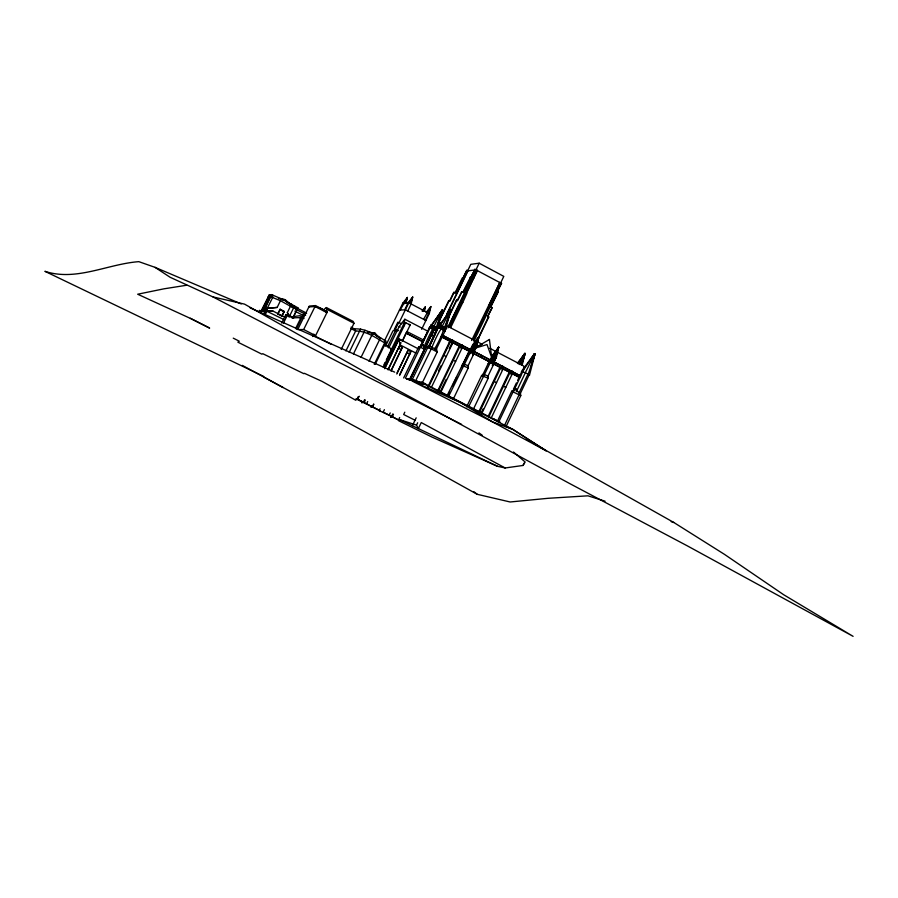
<?xml version="1.0" encoding="UTF-8"?>
<svg xmlns="http://www.w3.org/2000/svg" width="898" height="898" viewBox="0 0 898 898"><rect width="100%" height="100%" fill="white"/><g stroke="black" fill="none" stroke-linecap="round" stroke-linejoin="round"><path stroke-width="1.35" d="M453.198 399.273L468.262 367.877L468.116 365.711L473.302 354.89L473.325 350.456L471.787 350.4L468.408 353.06L447.238 395.322M473.235 409.533L488.198 378.215L488.041 376.049L493.204 365.239L492.822 360.805M434.441 327.669L433.307 330.172L433.33 327.849M423.609 347.459C424.092 347.436 436.574 316.871 435.294 330.161L429.367 327.815L419.748 347.683L431.141 325.009L421.151 346.471M431.77 347.818C443.444 318.195 450.145 322.191 434.475 349.221M497.514 421.072L511.725 391.214L516.114 388.935L516.631 391.068L519.269 392.426L519.235 394.469L504.418 425.641M428.436 346.774L437.64 327.748L440.997 328.724L441.131 325.368L440.997 328.724L444.993 331.126L435.788 350.186M432.982 325.648L429.379 327.826L442.355 310.001L432.645 328.78L432.78 325.48L432.645 328.78L435.339 326.659M433.307 330.172L433.408 327.849M436.08 349.591L436.215 347.481L434.767 348.626L428.728 346.19M440.413 393.088L461.819 348.57L462.032 345.045L458.642 347.313L437.854 390.54M481.508 414.135L502.656 369.83L502.858 366.328L499.445 368.55L478.926 411.531M491.408 417.637L511.894 374.646L512.096 371.143L508.672 373.355L488.22 416.29M281.422 298.843L271.522 294.611L264.012 310.876L263.024 310.551L271.522 294.611L272.801 295.33L272.622 297.519L265.55 311.741M523.489 370.01L523.826 366.103L489.736 348.267M284.127 311.628L280.097 309.238L277.819 314.087L281.882 316.163L284.127 311.628L280.097 309.238M441.333 325.525L437.64 327.748L451.043 309.709L445.004 328.466L451.077 309.788L444.993 331.126L445.936 328.275L444.993 331.126L445.318 327.613L444.993 331.126L444.128 331.126M387.42 347.088L395.232 331.025L395.401 329.252L392.864 331.036L385.624 345.91M440.076 325.054L440.469 322.505L432.69 332.137L424.642 349.412L420.399 347.212L418.58 347.144L403.651 377.979M403.494 326.591L404.852 319.239L428.335 331.474M281.882 316.163L284.15 311.314M399.453 310.079L405.38 309.788L425.91 320.507L425.192 320.519L428.593 313.514L429.311 313.481L430.86 306.555L426.258 312.291L429.311 313.481L421.656 329.285M424.395 310.966L425.315 306.858L422.284 310.641M406.087 303.165L407.378 297.451L402.832 303.142L384.344 341.105M407.737 311.011L411.149 303.973L412.721 297.036L408.119 302.794L404.695 309.821M491.038 362.77L494.495 355.619L496.471 356.843L492.463 365.194L496.471 356.843L498.693 347.257L492.598 355.058L488.602 363.409L489.174 363.87M473.302 354.89L472.595 354.856L476.614 346.471L478.87 336.873L472.752 344.697L468.734 353.071L469.373 353.565M528.372 375.128L529.472 375.207L535.051 353.913L534.534 353.644L521.412 371.491L525.33 372.76L516.384 391.584M522.108 365.306L525.106 353.453L517.405 363.129M476.512 345.281L478.87 336.873L473.235 344.709L469.373 353.161M496.302 355.619L498.693 347.257L493.137 355.103L488.602 363.409L489.242 363.903M438.101 325.895L442.635 310.169L442.108 309.933L430.187 327.804L431.141 325.009M521.48 365.25L525.195 353.531L523.792 355.922M531.257 365.845L535.051 353.913L528.204 374.208L525.319 372.692L534.737 353.722M492.43 363.51L495.864 356.349L498.693 347.257L493.855 354.486M473.078 351.926L478.87 336.873L474.065 344.147L478.87 336.873L472.584 353.15M405.526 303.198L407.378 297.451L400.126 310.046M410.835 302.851L412.721 297.036L408.803 302.749L399.262 322.36M423.822 311.438L425.315 306.858L422.24 311.37M428.593 313.514L430.86 306.555L423.575 319.284M437.887 324.593L442.635 310.169M521.356 364.711L525.106 353.453M429.266 346.808L439.448 324.885L429.289 346.819M396.804 374.039L408.018 350.265L410.801 351.702L399.599 375.465M434.531 335.235L435.115 333.585L432.679 332.327L409.567 379.349L410.274 379.427L432.679 332.327M268.558 296.924L269.288 294.87L272.79 295.33M388.262 369.673L399.509 345.887L402.304 347.324L391.068 371.11M451.043 309.709L443.702 330.138L443.59 326.569M442.546 310.102L435.294 330.161L435.204 326.659M262.968 311.516L270.781 295.565L269.288 294.87L260.285 312.627M477.377 340.286L478.87 336.873L470.552 353.61L474.548 345.225L476.614 346.471L474.885 345.977M498.693 347.257L491.083 362.803M441.255 312.616L442.579 310.18M449.146 313.548L451.077 309.788M533.603 356.349L534.445 353.644M384.389 409.668L383.177 412.16L398.993 420.185L398.678 420.758L431.803 436.989L497.413 466.275L505.159 467.97L523.029 465.456L524.129 463.121M489.163 363.466L493.137 355.103L494.484 355.63L492.598 355.058M488.467 417.693L509.559 373.422L512.096 371.143L508.672 373.355M513.443 389.182L516.417 382.93M517.618 380.426L521.783 371.671L522.771 371.738L513.824 390.54M498.446 422.576L513.286 391.382L516.114 388.935M519.01 392.942L527.957 374.129L529.472 375.207M520.178 393.829L529.09 375.027L528.103 374.96M505.989 426.752L520.773 395.636L520.425 393.313L519.269 392.426M469.227 353.094L473.235 344.709L474.548 345.225M466.634 406.816L481.575 375.589L483.113 374.174L488.265 363.398L490.039 361.995M468.453 407.086L489.837 363.488L493.215 360.828M495.965 356.82L492.542 363.982L496.471 356.843M479.162 412.934L500.309 368.618L502.858 366.328M481.272 412.732L483.09 408.949M471.618 340.488L499.849 282.421L488.871 305.679L490.431 306.24L486.155 315.153L485.043 314.558L489.32 305.657L490.431 306.24M473.313 339.523L485.313 314.558L486.424 315.142L473.875 341.262M489.702 305.735L495.763 293.13M496.976 290.615L503.8 276.382L479.184 263.204L470.788 264.326L467.645 270.837L466.702 270.332L462.818 278.38L462.246 278.066L455.039 292.961L453.782 292.299L449.539 301.066L448.776 300.662L439.65 319.52M489.982 306.263L497.234 291.154L495.921 290.582L497.032 291.176L500.949 283.016L499.501 282.455M497.279 291.67C507.381 273.172 496.044 290.144 498.255 291.951L490.611 307.06L497.851 291.985M447.855 395.58L449.629 391.876M452.581 385.725L456.723 377.093M461.46 367.237L469.149 351.219M468.745 353.071L473.235 344.709M448.394 396.815L469.923 353.127L473.325 350.456M477.467 340.566L488.781 317.005L487.614 316.612L491.341 308.833M487.614 316.612L492.272 307.711L491.004 307.037M477.04 340.645L488.389 317.016M448.551 325.907L472.573 276.146M447.945 327.916L479.184 263.204M472.37 277.953L476.322 269.77L477.433 270.365L466.376 293.68L465.254 293.085L472.37 277.953L473.684 278.526M436.215 347.481L437.203 351.96L422.004 383.446L410.756 378.731L425.91 347.391L430.164 345.056M462.751 302.559L466.803 293.646L465.68 293.051L461.37 301.986L462.751 302.559L450.684 327.59M449.595 326.917L461.639 301.975M466.286 292.815L477.433 270.365M427.818 386.937L449.269 342.43L452.648 340.162L452.435 343.687L431.556 387.038M428.571 387.027L450.066 342.452L452.648 340.162L452.435 343.687L451.649 343.665L449.258 348.615M438.538 370.863L440.929 365.913M412.418 425.63L416.167 417.839M505.159 467.97L421.263 422.554L418.345 428.604L416.537 425.113L417.66 422.778M438.617 390.652L459.45 347.335L462.032 345.056M440.233 391.752L446.171 379.405M397.096 372.782L408.018 350.265M379.293 410.364L380.079 408.736M399.902 374.208L410.801 351.702M390.215 412.923L389.137 415.168L388.419 414.842M391.584 416.403L392.763 413.967M410.285 379.113L412.687 374.163M419.254 360.547L424.058 350.647M393.481 414.326L392.303 416.762L390.63 417.402L391.247 416.111L378.934 410.532M438.426 322.775L449.123 300.639L449.898 301.043L454.141 292.265L455.398 292.928L467.072 270.287L468.015 270.792L444.555 319.351M412.575 378.922L427.785 347.459L429.558 346.213M459.035 287.674L466.747 272.083M446.587 314.435L467.05 272.083M415.875 380.303L432.073 347.223M391.696 416.459L398.465 420.006L399.655 417.536M449.786 313.952L456.42 300.224L457.576 300.617L461.875 291.693L463.155 292.366L474.997 269.366L501.589 283.487M448.371 317.634L456.79 300.201M456.42 300.224L457.205 300.639L461.875 291.693M404.785 412.193L403.673 414.506L415.011 420.242M470.462 277.235L462.784 292.4L461.505 291.727M470.092 277.269L470.675 277.583L474.997 269.366M492.407 363.499L495.864 356.349M364.004 402.484L357.056 399.127L358.268 396.635M374.264 364.319L385.657 340.903C375.667 334.988 364.891 327.523 352.701 329.061M358.684 396.849L357.471 399.329L380.37 410.88L356.102 398.667L355.889 400.306L322 381.358L304.377 373.299L303.861 373.691L262.732 353.677L261.902 354.182L237.858 342.16L239.283 341.195L233.256 338.153M359.256 396.231L357.056 399.127M375.285 364.139L386.005 342.104L385.657 340.903M362.433 401.563L361.793 402.865L363.398 402.181L364.588 399.745M388.744 347.93L399.172 326.49L404.852 319.239M364.128 402.551L365.306 400.104M383.895 364.902L385.107 362.41M386.32 359.907L404.515 322.472L410.296 324.773L402.439 340.971L399.026 339.219L384.703 368.708M383.334 367.26L391.898 349.648L388.026 346.302L384.31 345.404M383.929 367.507L405.817 322.438M367.686 401.541L366.586 403.797L365.913 403.494M385.074 367.417L397.758 341.319M387.947 369.718L401.036 342.744L399.632 342.71M371.357 407.265L371.985 405.963M373.669 404.078L372.547 406.39L370.93 407.052M372.58 406.805L373.781 404.313M391.371 369.853L402.304 347.324M353.453 353.913L365.015 330.251M361.086 357.269L372.659 333.551M369.022 361.322L380.561 337.637M293.253 317.185L297.9 307.801L281.366 298.821L277.168 307.419L266.257 308.474L277.168 307.419M341.195 349.434L353.992 323.302L353.195 321.417L326.356 307.565L323.796 309.597M345.91 350.916L355.653 330.992L354.643 329.05L351.017 327.186M349.187 352.375L360.614 329.005M312.706 336.526L313.862 334.168M326.356 307.565L327.04 309.383L325.851 311.786L327.377 311.707L315.602 335.627L314.132 335.616L331.351 344.405M281.725 323.044L285.822 314.771L287.629 314.682L293.747 317.813L291.906 317.892L301.021 317.555L295.857 328.017M294.533 306.061L289.1 317.039L287.326 312.627L291.569 304.063M283.319 323.392L287.629 314.682M293.32 317.061L297.9 307.801M301.874 317.432L303.85 313.436L306.633 313.279M296.295 329.173L302.054 317.51L304.007 318.509M315.49 305.578L309.316 306.05L297.709 329.577L303.67 329.532L315.49 305.578L327.377 311.707M260.802 312.594L261.958 310.259L265.426 310.977L263.754 314.356M262.126 309.866L267.974 298.091M263.585 314.221L266.448 308.463M285.441 317.454L273.026 311.101L266.358 311.011L267.671 308.362M265.37 314.334L267.054 310.955L273.026 311.101M277.819 314.087L280.064 309.552M519.325 364.532L524.892 353.352L518.034 363.174M190.354 318.262L209.616 328.051M420.567 383.985L421.431 383.12M436.428 319.396L442.198 310.001M446.284 316.781L450.594 309.541M523.029 465.456L525.162 462.021L513.488 452.02M440.076 325.547L437.64 327.748L439.448 324.885M518.157 363.724L519.616 361.411M521.794 357.954L524.701 353.341M531.582 358.414L534.546 353.722M444.735 330.183L445.936 328.275M445.318 327.613L443.702 330.138L445.722 327.77M450.661 309.529L438.493 327.736L441.131 325.368M522.501 371.57L534.534 353.644M431.568 325.233L429.367 327.815L431.377 325.503M437.64 327.748L439.885 325.11M430.164 327.096L431.77 325.66M430.187 327.804L432.78 325.48M372.659 334.696L374.589 333.001L380.101 338.389M443.735 326.569L440.997 328.724L450.695 309.608M425.181 347.638L423.845 346.954L423.396 344.866L420.399 347.212L405.413 378.159L407.546 379.259M418.58 347.144L423.396 344.866M468.891 349.939L471.349 348.94M475.042 347.447L481.193 344.944M398.465 420.006L399.531 419.591L416.537 425.113M468.958 350.052L471.551 349.255M282.724 300.19L284.969 299.651L291.132 305.152L284.98 299.651L278.425 298.428M186.829 285.216L163.997 288.819L137.675 294.218L190.253 318.341L209.492 328.062M395.232 331.025L398.544 330.509L395.401 329.252M290.144 316.994L300.1 315.692L303.513 317.443M467.297 270.938L474.604 269.984M271.701 297.216L272.622 297.519L271.084 296.632M261.958 310.259L263.743 310.775M308.867 306.959L315.03 306.499L321.439 308.643L326.917 312.627L315.03 306.499M266.358 311.011L284.419 319.834M296.239 309.72L296.957 309.675M402.832 303.142L408.803 302.749L429.311 313.481M302.39 315.31L305.713 315.142M492.272 307.711L490.611 307.06M299.146 317.634L302.054 317.51M426.258 312.291L427.785 312.886M408.983 324.795L410.296 324.773M407.019 331.631L424.159 340.353M371.862 333.001L374.589 333.001L378.81 337.48M406.154 333.102L423.385 341.958M449.269 342.43L450.066 342.452M458.642 347.313L459.45 347.335M425.91 347.391L431.096 348.794L437.203 351.96M461.011 348.547L461.819 348.57M424.743 347.975L425.472 347.997M390.877 349.603L391.898 349.648M468.408 353.06L469.923 353.127L468.52 353.127M473.111 351.073L490.42 360.008M480.89 357.337L481.945 355.518L473.291 351.084M488.265 363.398L489.837 363.488M492.385 365.138L493.204 365.239M463.211 363.858L468.116 365.711M461.673 365.284L468.262 367.877M499.445 368.55L500.309 368.618M501.78 369.774L502.656 369.83M368 332.518L374.589 333.001L377.407 336.728M511.007 374.567L511.894 374.646M483.113 374.174L488.041 376.049M481.575 375.589L488.198 378.215M511.725 391.214L520.773 395.636M412.362 380.64L416.369 381.078L422.419 384.176M367.349 332.024L374.589 333.001M280.849 299.045L284.98 299.651L288.224 303.255M302.974 315.288L294.87 311.146M363.454 402.248L364.206 402.383M390.866 416.077L391.663 416.234M263.148 311.123L259.185 310.45L261.475 310.933M263.597 376.385L44.9 271.308C76.083 281.635 107.648 263.956 138.842 261.655L155.006 267.335L170.104 277.269L213.017 296.946L244.514 304.119L379.079 380.079L569.197 483.304L687.453 545.928L853.1 636.345L783.685 594.734L724.428 554.335L673.859 522.501L539.496 446.8M242.258 365.374L362.781 430.681L477.22 494.304L510.143 501.982L548.139 498.3L587.954 495.819L605.072 501.185M546.074 450.774L512.713 429.311L492.598 421.948L460.708 402.686L412.328 381.145L492.598 421.948L546.074 450.774L512.713 429.311L424.799 384.288L406.805 379.046M408.5 378.709L425.54 383.76M406.974 379.001L424.799 384.288M671.199 521.682L673.859 522.501M408.119 302.794L411.149 303.973M471.877 349.715L472.819 350.085M401.866 323.684L397.713 322.449L394.413 329.252L395.378 329.24L398.712 322.427L397.735 322.449L398.6 323.089M271.813 297.182L280.49 300.729L294.016 308.216M155.006 267.335L241.27 303.962M506.539 426.707L512.713 429.311M250.115 307.868L394.671 372.142M268.176 296.531L269.995 297.373M399.531 419.591L497.413 466.275M461.583 424.372L340.791 363.252L213.017 296.946M279.929 309.563L283.993 311.64M421.173 381.908L500.119 422.341L494.001 418.962M285.822 314.771L287.989 315.883M410.756 378.731L415.078 380.943M303.67 329.532L315.602 335.627M442.4 335.212L470.821 349.816M442.231 335.212L470.642 349.805M350.792 328.488L355.653 330.992C366.339 330.902 375.757 337.749 384.703 342.879L385.051 344.069M292.636 305.96L306.341 312.998M296.969 309.675L290.626 305.937M295.756 309.271L303.85 313.436M418.154 348.761L398.97 338.838L400.003 344.877L415.83 353.049M327.04 309.383L353.992 323.302M398.656 348.278L401.451 349.726M407.164 352.667L409.959 354.104M399.172 326.49L400.227 327.04M423.239 341.958L406.031 333.035L402.439 340.971M443.848 355.339L446.227 356.573M453.254 360.221L455.634 361.445M494.192 381.426L496.538 382.649M503.452 386.23L505.787 387.442M441.636 336.806L469.98 351.567M472.449 352.847L489.578 361.771M492.003 363.039L500.512 367.473M502.947 368.73L519.953 377.598M440.929 336.526L450.65 341.588M452.558 342.576L469.8 351.556M472.853 353.15L490.106 362.141M492.575 363.421L519.762 377.575M431.657 335.212L434.093 336.469M445.408 325.087L482.428 344.45M488.007 316.601L488.781 317.005M494.057 361.928L520.705 376.026M481.755 355.518L490.229 359.997M493.866 361.916L520.503 376.015M497.672 291.648L498.255 291.951M474.615 269.411L475.581 269.928M500.242 283.016L501.185 283.521M263.731 377.048L283.061 387.554M526.554 439.133L530.112 441.232M532.492 442.635L540.798 447.53M478.971 432.903L482.282 435.283M403.505 303.097L404.325 303.726M408.803 302.749L409.634 303.378M473.964 491.767L477.22 494.304M475.951 345.943L476.614 346.471M284.98 299.651L287.394 302.345M287.326 312.627L289.414 316.175M476.176 346.482L474.458 350.063L476.176 346.482M489.444 339.478L474.155 348.469L487.008 344.563L491.7 357.629L489.444 339.478M473.403 345.202L472.752 344.697L473.381 345.191"/></g></svg>
